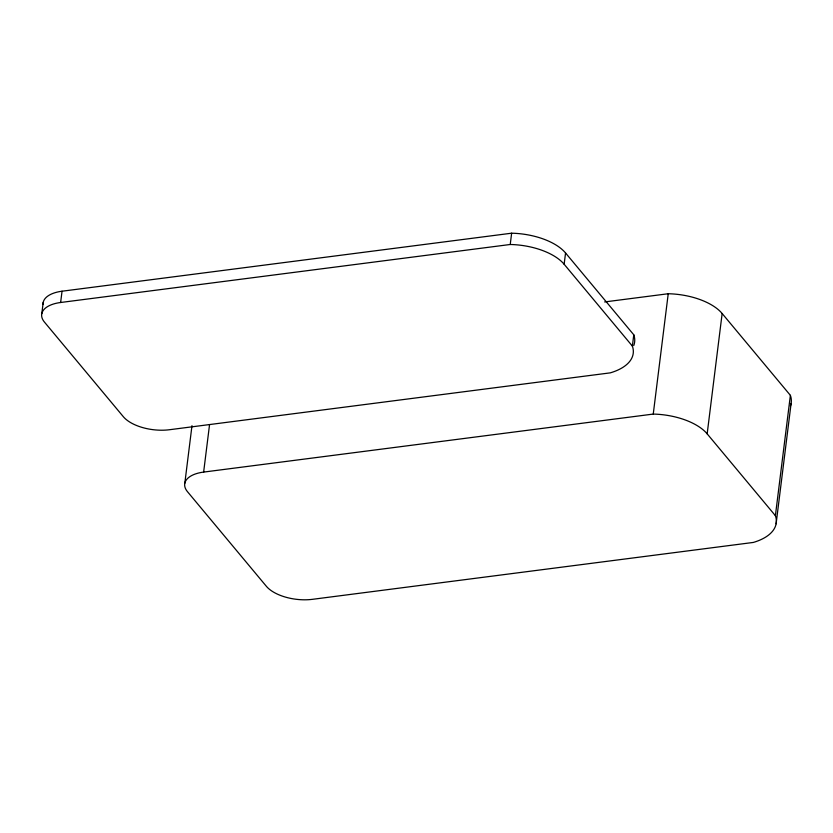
<?xml version="1.0" encoding="UTF-8"?>
<svg xmlns="http://www.w3.org/2000/svg" width="833" height="833" viewBox="0 0 833 833"><rect width="100%" height="100%" fill="white"/><g stroke="black" fill="none" stroke-linecap="round" stroke-linejoin="round"><path stroke-width="1.25" d="M41.796 313.687L43.201 302.41M633.778 334.804L632.372 346.091A60.445 29.676 7.1 0 1 610.318 372.851L169.463 429.734A35.101 17.233 7.1 0 1 123.326 416.687L44.461 322.111A32.372 15.889 7.1 0 1 60.632 302.494L62.038 291.217L511.639 233.198A51.365 25.209 7.1 0 1 565.555 252.982L633.778 334.804A60.445 29.676 7.1 0 1 633.757 345.549M184.811 483.275L191.986 425.673M604.643 301.942L668.233 293.737A51.365 25.209 7.1 0 1 722.149 313.52L790.382 395.342L775.388 515.669A60.445 29.676 7.1 0 1 753.334 542.439L312.479 599.323A35.101 17.233 7.1 0 1 266.341 586.265L187.477 491.689A32.372 15.889 7.1 0 1 203.637 472.082L209.541 424.715M60.632 302.494L510.233 244.486L511.639 233.198M632.372 346.091L564.149 264.259L565.555 252.982M203.637 472.082L653.249 414.074L668.233 293.737M775.388 515.669L707.165 433.847L722.149 313.52M776.106 523.811L791.1 403.484M653.249 414.074A51.365 25.209 7.1 0 1 707.165 433.847M790.382 395.342A60.445 29.676 7.1 0 1 790.361 406.087M510.233 244.486A51.365 25.209 7.1 0 1 564.149 264.259M43.056 304.482A32.372 15.889 7.1 0 1 62.038 291.217"/></g></svg>
